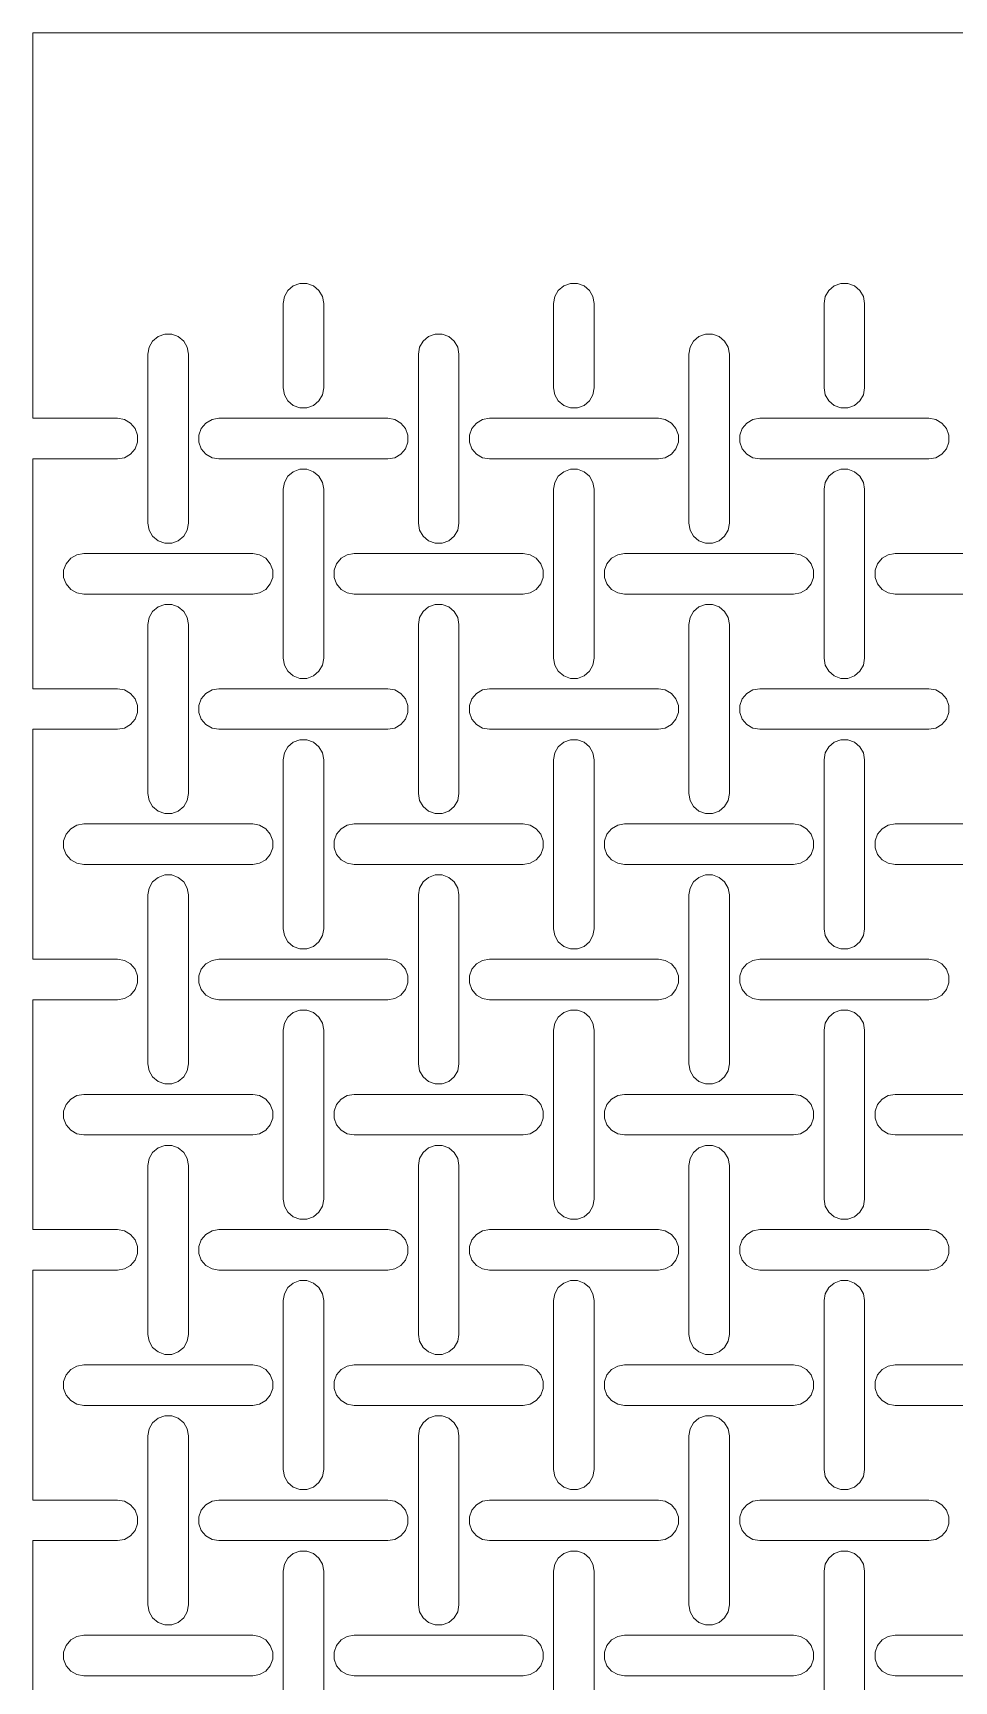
# Model space of a CAD drawing. Header units: metres. Extents: x 0 to 140, y 0 to 240.
# Drawn here: x 0 to 68.1, y 118.1 to 240 of the extents above; entities that cross this region are included whole.
import ezdxf

# ---------------------------------------------------------------- set-up
doc = ezdxf.new("R2010")
doc.units = ezdxf.units.M
doc.layers.add('TOP', color=1, linetype='Continuous', lineweight=0)

msp = doc.modelspace()

# ---------------------------------------------------------------- linework, layer by layer
at = {"layer": 'TOP'}
for p, q in [((140, 240), (0, 240)), ((0, 211.5), (0, 240)), ((18.59, 220.51), (18.85, 220.96)), ((18.85, 220.96), (19.25, 221.3)), ((19.25, 221.3), (19.74, 221.48)), ((19.74, 221.48), (20.26, 221.48)), ((20.26, 221.48), (20.75, 221.3)), ((20.75, 221.3), (21.15, 220.96)), ((21.15, 220.96), (21.41, 220.51)), ((38.59, 220.51), (38.85, 220.96)), ((38.85, 220.96), (39.25, 221.3)), ((39.25, 221.3), (39.74, 221.48)), ((39.74, 221.48), (40.26, 221.48)), ((40.26, 221.48), (40.75, 221.3)), ((40.75, 221.3), (41.15, 220.96)), ((41.15, 220.96), (41.41, 220.51)), ((58.59, 220.51), (58.85, 220.96)), ((58.85, 220.96), (59.25, 221.3)), ((59.25, 221.3), (59.74, 221.48)), ((59.74, 221.48), (60.26, 221.48)), ((60.26, 221.48), (60.75, 221.3)), ((60.75, 221.3), (61.15, 220.96)), ((61.15, 220.96), (61.41, 220.51)), ((18.5, 220), (18.59, 220.51)), ((18.5, 213.75), (18.5, 220)), ((21.41, 220.51), (21.5, 220)), ((21.5, 213.75), (21.5, 220)), ((38.5, 220), (38.59, 220.51)), ((38.5, 213.75), (38.5, 220)), ((41.41, 220.51), (41.5, 220)), ((41.5, 213.75), (41.5, 220)), ((58.5, 220), (58.59, 220.51)), ((58.5, 213.75), (58.5, 220)), ((61.41, 220.51), (61.5, 220)), ((61.5, 213.75), (61.5, 220)), ((8.59, 216.76), (8.85, 217.21)), ((8.85, 217.21), (9.25, 217.55)), ((9.25, 217.55), (9.74, 217.73)), ((9.74, 217.73), (10.26, 217.73)), ((10.26, 217.73), (10.75, 217.55)), ((10.75, 217.55), (11.15, 217.21)), ((11.15, 217.21), (11.41, 216.76)), ((28.59, 216.76), (28.85, 217.21)), ((28.85, 217.21), (29.25, 217.55)), ((29.25, 217.55), (29.74, 217.73)), ((29.74, 217.73), (30.26, 217.73)), ((30.26, 217.73), (30.75, 217.55)), ((30.75, 217.55), (31.15, 217.21)), ((31.15, 217.21), (31.41, 216.76)), ((48.59, 216.76), (48.85, 217.21)), ((48.85, 217.21), (49.25, 217.55)), ((49.25, 217.55), (49.74, 217.73)), ((49.74, 217.73), (50.26, 217.73)), ((50.26, 217.73), (50.75, 217.55)), ((50.75, 217.55), (51.15, 217.21)), ((51.15, 217.21), (51.41, 216.76)), ((8.5, 216.25), (8.59, 216.76)), ((8.5, 203.75), (8.5, 216.25)), ((11.41, 216.76), (11.5, 216.25)), ((11.5, 203.75), (11.5, 216.25)), ((28.5, 216.25), (28.59, 216.76)), ((28.5, 203.75), (28.5, 216.25)), ((31.41, 216.76), (31.5, 216.25)), ((31.5, 203.75), (31.5, 216.25)), ((48.5, 216.25), (48.59, 216.76)), ((48.5, 203.75), (48.5, 216.25)), ((51.41, 216.76), (51.5, 216.25)), ((51.5, 203.75), (51.5, 216.25)), ((18.5, 213.75), (18.59, 213.24)), ((21.41, 213.24), (21.5, 213.75)), ((38.5, 213.75), (38.59, 213.24)), ((41.41, 213.24), (41.5, 213.75)), ((58.5, 213.75), (58.59, 213.24)), ((61.41, 213.24), (61.5, 213.75)), ((18.59, 213.24), (18.85, 212.79)), ((18.85, 212.79), (19.25, 212.45)), ((19.25, 212.45), (19.74, 212.27)), ((19.74, 212.27), (20.26, 212.27)), ((20.26, 212.27), (20.75, 212.45)), ((20.75, 212.45), (21.15, 212.79)), ((21.15, 212.79), (21.41, 213.24)), ((38.59, 213.24), (38.85, 212.79)), ((38.85, 212.79), (39.25, 212.45)), ((39.25, 212.45), (39.74, 212.27)), ((39.74, 212.27), (40.26, 212.27)), ((40.26, 212.27), (40.75, 212.45)), ((40.75, 212.45), (41.15, 212.79)), ((41.15, 212.79), (41.41, 213.24)), ((58.59, 213.24), (58.85, 212.79)), ((58.85, 212.79), (59.25, 212.45)), ((59.25, 212.45), (59.74, 212.27)), ((59.74, 212.27), (60.26, 212.27)), ((60.26, 212.27), (60.75, 212.45)), ((60.75, 212.45), (61.15, 212.79)), ((61.15, 212.79), (61.41, 213.24)), ((0, 211.5), (6.25, 211.5)), ((6.25, 211.5), (6.76, 211.41)), ((6.76, 211.41), (7.21, 211.15)), ((7.21, 211.15), (7.55, 210.75)), ((12.45, 210.75), (12.79, 211.15)), ((12.79, 211.15), (13.24, 211.41)), ((13.24, 211.41), (13.75, 211.5)), ((13.75, 211.5), (26.25, 211.5)), ((26.25, 211.5), (26.76, 211.41)), ((26.76, 211.41), (27.21, 211.15)), ((27.21, 211.15), (27.55, 210.75)), ((32.45, 210.75), (32.79, 211.15)), ((32.79, 211.15), (33.24, 211.41)), ((33.24, 211.41), (33.75, 211.5)), ((33.75, 211.5), (46.25, 211.5)), ((46.25, 211.5), (46.76, 211.41)), ((46.76, 211.41), (47.21, 211.15)), ((47.21, 211.15), (47.55, 210.75)), ((52.45, 210.75), (52.79, 211.15)), ((52.79, 211.15), (53.24, 211.41)), ((53.24, 211.41), (53.75, 211.5)), ((53.75, 211.5), (66.25, 211.5)), ((66.25, 211.5), (66.76, 211.41)), ((66.76, 211.41), (67.21, 211.15)), ((67.21, 211.15), (67.55, 210.75)), ((7.55, 210.75), (7.73, 210.26)), ((7.73, 209.74), (7.55, 209.25)), ((7.73, 210.26), (7.73, 209.74)), ((12.27, 210.26), (12.45, 210.75)), ((12.27, 209.74), (12.27, 210.26)), ((12.45, 209.25), (12.27, 209.74)), ((27.55, 210.75), (27.73, 210.26)), ((27.73, 209.74), (27.55, 209.25)), ((27.73, 210.26), (27.73, 209.74)), ((32.27, 210.26), (32.45, 210.75)), ((32.27, 209.74), (32.27, 210.26)), ((32.45, 209.25), (32.27, 209.74)), ((47.55, 210.75), (47.73, 210.26)), ((47.73, 209.74), (47.55, 209.25)), ((47.73, 210.26), (47.73, 209.74)), ((52.27, 210.26), (52.45, 210.75)), ((52.27, 209.74), (52.27, 210.26)), ((52.45, 209.25), (52.27, 209.74)), ((67.55, 210.75), (67.73, 210.26)), ((67.73, 209.74), (67.55, 209.25)), ((67.73, 210.26), (67.73, 209.74)), ((0, 208.5), (6.25, 208.5)), ((0, 191.5), (0, 208.5)), ((6.76, 208.59), (6.25, 208.5)), ((7.21, 208.85), (6.76, 208.59)), ((7.55, 209.25), (7.21, 208.85)), ((12.79, 208.85), (12.45, 209.25)), ((13.24, 208.59), (12.79, 208.85)), ((13.75, 208.5), (13.24, 208.59)), ((13.75, 208.5), (26.25, 208.5)), ((26.76, 208.59), (26.25, 208.5)), ((27.21, 208.85), (26.76, 208.59)), ((27.55, 209.25), (27.21, 208.85)), ((32.79, 208.85), (32.45, 209.25)), ((33.24, 208.59), (32.79, 208.85)), ((33.75, 208.5), (33.24, 208.59)), ((33.75, 208.5), (46.25, 208.5)), ((46.76, 208.59), (46.25, 208.5)), ((47.21, 208.85), (46.76, 208.59)), ((47.55, 209.25), (47.21, 208.85)), ((52.79, 208.85), (52.45, 209.25)), ((53.24, 208.59), (52.79, 208.85)), ((53.75, 208.5), (53.24, 208.59)), ((53.75, 208.5), (66.25, 208.5)), ((66.76, 208.59), (66.25, 208.5)), ((67.21, 208.85), (66.76, 208.59)), ((67.55, 209.25), (67.21, 208.85)), ((18.59, 206.76), (18.85, 207.21)), ((18.85, 207.21), (19.25, 207.55)), ((19.25, 207.55), (19.74, 207.73)), ((19.74, 207.73), (20.26, 207.73)), ((20.26, 207.73), (20.75, 207.55)), ((20.75, 207.55), (21.15, 207.21)), ((21.15, 207.21), (21.41, 206.76)), ((38.59, 206.76), (38.85, 207.21)), ((38.85, 207.21), (39.25, 207.55)), ((39.25, 207.55), (39.74, 207.73)), ((39.74, 207.73), (40.26, 207.73)), ((40.26, 207.73), (40.75, 207.55)), ((40.75, 207.55), (41.15, 207.21)), ((41.15, 207.21), (41.41, 206.76)), ((58.59, 206.76), (58.85, 207.21)), ((58.85, 207.21), (59.25, 207.55)), ((59.25, 207.55), (59.74, 207.73)), ((59.74, 207.73), (60.26, 207.73)), ((60.26, 207.73), (60.75, 207.55)), ((60.75, 207.55), (61.15, 207.21)), ((61.15, 207.21), (61.41, 206.76)), ((18.5, 206.25), (18.59, 206.76)), ((18.5, 193.75), (18.5, 206.25)), ((21.41, 206.76), (21.5, 206.25)), ((21.5, 193.75), (21.5, 206.25)), ((38.5, 206.25), (38.59, 206.76)), ((38.5, 193.75), (38.5, 206.25)), ((41.41, 206.76), (41.5, 206.25)), ((41.5, 193.75), (41.5, 206.25)), ((58.5, 206.25), (58.59, 206.76)), ((58.5, 193.75), (58.5, 206.25)), ((61.41, 206.76), (61.5, 206.25)), ((61.5, 193.75), (61.5, 206.25)), ((8.5, 203.75), (8.59, 203.24)), ((11.41, 203.24), (11.5, 203.75)), ((28.5, 203.75), (28.59, 203.24)), ((31.41, 203.24), (31.5, 203.75)), ((48.5, 203.75), (48.59, 203.24)), ((51.41, 203.24), (51.5, 203.75)), ((8.59, 203.24), (8.85, 202.79)), ((8.85, 202.79), (9.25, 202.45)), ((9.25, 202.45), (9.74, 202.27)), ((10.26, 202.27), (10.75, 202.45)), ((10.75, 202.45), (11.15, 202.79)), ((11.15, 202.79), (11.41, 203.24)), ((28.59, 203.24), (28.85, 202.79)), ((28.85, 202.79), (29.25, 202.45)), ((29.25, 202.45), (29.74, 202.27)), ((30.26, 202.27), (30.75, 202.45)), ((30.75, 202.45), (31.15, 202.79)), ((31.15, 202.79), (31.41, 203.24)), ((48.59, 203.24), (48.85, 202.79)), ((48.85, 202.79), (49.25, 202.45)), ((49.25, 202.45), (49.74, 202.27)), ((50.26, 202.27), (50.75, 202.45)), ((50.75, 202.45), (51.15, 202.79)), ((51.15, 202.79), (51.41, 203.24)), ((2.45, 200.75), (2.79, 201.15)), ((2.79, 201.15), (3.24, 201.41)), ((3.24, 201.41), (3.75, 201.5)), ((3.75, 201.5), (16.25, 201.5)), ((9.74, 202.27), (10.26, 202.27)), ((16.25, 201.5), (16.76, 201.41)), ((16.76, 201.41), (17.21, 201.15)), ((17.21, 201.15), (17.55, 200.75)), ((22.45, 200.75), (22.79, 201.15)), ((22.79, 201.15), (23.24, 201.41)), ((23.24, 201.41), (23.75, 201.5)), ((23.75, 201.5), (36.25, 201.5)), ((29.74, 202.27), (30.26, 202.27)), ((36.25, 201.5), (36.76, 201.41)), ((36.76, 201.41), (37.21, 201.15)), ((37.21, 201.15), (37.55, 200.75)), ((42.45, 200.75), (42.79, 201.15)), ((42.79, 201.15), (43.24, 201.41)), ((43.24, 201.41), (43.75, 201.5)), ((43.75, 201.5), (56.25, 201.5)), ((49.74, 202.27), (50.26, 202.27)), ((56.25, 201.5), (56.76, 201.41)), ((56.76, 201.41), (57.21, 201.15)), ((57.21, 201.15), (57.55, 200.75)), ((62.45, 200.75), (62.79, 201.15)), ((62.79, 201.15), (63.24, 201.41)), ((63.24, 201.41), (63.75, 201.5)), ((63.75, 201.5), (76.25, 201.5)), ((2.27, 200.26), (2.45, 200.75)), ((2.27, 199.74), (2.27, 200.26)), ((17.55, 200.75), (17.73, 200.26)), ((17.73, 200.26), (17.73, 199.74)), ((22.27, 200.26), (22.45, 200.75)), ((22.27, 199.74), (22.27, 200.26)), ((37.55, 200.75), (37.73, 200.26)), ((37.73, 200.26), (37.73, 199.74)), ((42.27, 200.26), (42.45, 200.75)), ((42.27, 199.74), (42.27, 200.26)), ((57.55, 200.75), (57.73, 200.26)), ((57.73, 200.26), (57.73, 199.74)), ((62.27, 200.26), (62.45, 200.75)), ((62.27, 199.74), (62.27, 200.26)), ((2.45, 199.25), (2.27, 199.74)), ((2.79, 198.85), (2.45, 199.25)), ((3.24, 198.59), (2.79, 198.85)), ((17.21, 198.85), (16.76, 198.59)), ((17.55, 199.25), (17.21, 198.85)), ((17.73, 199.74), (17.55, 199.25)), ((22.45, 199.25), (22.27, 199.74)), ((22.79, 198.85), (22.45, 199.25)), ((23.24, 198.59), (22.79, 198.85)), ((37.21, 198.85), (36.76, 198.59)), ((37.55, 199.25), (37.21, 198.85)), ((37.73, 199.74), (37.55, 199.25)), ((42.45, 199.25), (42.27, 199.74)), ((42.79, 198.85), (42.45, 199.25)), ((43.24, 198.59), (42.79, 198.85)), ((57.21, 198.85), (56.76, 198.59)), ((57.55, 199.25), (57.21, 198.85)), ((57.73, 199.74), (57.55, 199.25)), ((62.45, 199.25), (62.27, 199.74)), ((62.79, 198.85), (62.45, 199.25)), ((63.24, 198.59), (62.79, 198.85)), ((3.75, 198.5), (3.24, 198.59)), ((3.75, 198.5), (16.25, 198.5)), ((8.85, 197.21), (9.25, 197.55)), ((9.25, 197.55), (9.74, 197.73)), ((9.74, 197.73), (10.26, 197.73)), ((10.26, 197.73), (10.75, 197.55)), ((10.75, 197.55), (11.15, 197.21)), ((16.76, 198.59), (16.25, 198.5)), ((23.75, 198.5), (23.24, 198.59)), ((23.75, 198.5), (36.25, 198.5)), ((28.85, 197.21), (29.25, 197.55)), ((29.25, 197.55), (29.74, 197.73)), ((29.74, 197.73), (30.26, 197.73)), ((30.26, 197.73), (30.75, 197.55)), ((30.75, 197.55), (31.15, 197.21)), ((36.76, 198.59), (36.25, 198.5)), ((43.75, 198.5), (43.24, 198.59)), ((43.75, 198.5), (56.25, 198.5)), ((48.85, 197.21), (49.25, 197.55)), ((49.25, 197.55), (49.74, 197.73)), ((49.74, 197.73), (50.26, 197.73)), ((50.26, 197.73), (50.75, 197.55)), ((50.75, 197.55), (51.15, 197.21)), ((56.76, 198.59), (56.25, 198.5)), ((63.75, 198.5), (63.24, 198.59)), ((63.75, 198.5), (76.25, 198.5)), ((8.5, 196.25), (8.59, 196.76)), ((8.5, 183.75), (8.5, 196.25)), ((8.59, 196.76), (8.85, 197.21)), ((11.15, 197.21), (11.41, 196.76)), ((11.41, 196.76), (11.5, 196.25)), ((11.5, 183.75), (11.5, 196.25)), ((28.5, 196.25), (28.59, 196.76)), ((28.5, 183.75), (28.5, 196.25)), ((28.59, 196.76), (28.85, 197.21)), ((31.15, 197.21), (31.41, 196.76)), ((31.41, 196.76), (31.5, 196.25)), ((31.5, 183.75), (31.5, 196.25)), ((48.5, 196.25), (48.59, 196.76)), ((48.5, 183.75), (48.5, 196.25)), ((48.59, 196.76), (48.85, 197.21)), ((51.15, 197.21), (51.41, 196.76)), ((51.41, 196.76), (51.5, 196.25)), ((51.5, 183.75), (51.5, 196.25)), ((18.5, 193.75), (18.59, 193.24)), ((18.59, 193.24), (18.85, 192.79)), ((18.85, 192.79), (19.25, 192.45)), ((20.75, 192.45), (21.15, 192.79)), ((21.15, 192.79), (21.41, 193.24)), ((21.41, 193.24), (21.5, 193.75)), ((38.5, 193.75), (38.59, 193.24)), ((38.59, 193.24), (38.85, 192.79)), ((38.85, 192.79), (39.25, 192.45)), ((40.75, 192.45), (41.15, 192.79)), ((41.15, 192.79), (41.41, 193.24)), ((41.41, 193.24), (41.5, 193.75)), ((58.5, 193.75), (58.59, 193.24)), ((58.59, 193.24), (58.85, 192.79)), ((58.85, 192.79), (59.25, 192.45)), ((60.75, 192.45), (61.15, 192.79)), ((61.15, 192.79), (61.41, 193.24)), ((61.41, 193.24), (61.5, 193.75)), ((0, 191.5), (6.25, 191.5)), ((6.25, 191.5), (6.76, 191.41)), ((6.76, 191.41), (7.21, 191.15)), ((12.79, 191.15), (13.24, 191.41)), ((13.24, 191.41), (13.75, 191.5)), ((13.75, 191.5), (26.25, 191.5)), ((19.25, 192.45), (19.74, 192.27)), ((19.74, 192.27), (20.26, 192.27)), ((20.26, 192.27), (20.75, 192.45)), ((26.25, 191.5), (26.76, 191.41)), ((26.76, 191.41), (27.21, 191.15)), ((32.79, 191.15), (33.24, 191.41)), ((33.24, 191.41), (33.75, 191.5)), ((33.75, 191.5), (46.25, 191.5)), ((39.25, 192.45), (39.74, 192.27)), ((39.74, 192.27), (40.26, 192.27)), ((40.26, 192.27), (40.75, 192.45)), ((46.25, 191.5), (46.76, 191.41)), ((46.76, 191.41), (47.21, 191.15)), ((52.79, 191.15), (53.24, 191.41)), ((53.24, 191.41), (53.75, 191.5)), ((53.75, 191.5), (66.25, 191.5)), ((59.25, 192.45), (59.74, 192.27)), ((59.74, 192.27), (60.26, 192.27)), ((60.26, 192.27), (60.75, 192.45)), ((66.25, 191.5), (66.76, 191.41)), ((66.76, 191.41), (67.21, 191.15)), ((7.21, 191.15), (7.55, 190.75)), ((7.55, 190.75), (7.73, 190.26)), ((7.73, 190.26), (7.73, 189.74)), ((12.27, 190.26), (12.45, 190.75)), ((12.27, 189.74), (12.27, 190.26)), ((12.45, 190.75), (12.79, 191.15)), ((27.21, 191.15), (27.55, 190.75)), ((27.55, 190.75), (27.73, 190.26)), ((27.73, 190.26), (27.73, 189.74)), ((32.27, 190.26), (32.45, 190.75)), ((32.27, 189.74), (32.27, 190.26)), ((32.45, 190.75), (32.79, 191.15)), ((47.21, 191.15), (47.55, 190.75)), ((47.55, 190.75), (47.73, 190.26)), ((47.73, 190.26), (47.73, 189.74)), ((52.27, 190.26), (52.45, 190.75)), ((52.27, 189.74), (52.27, 190.26)), ((52.45, 190.75), (52.79, 191.15)), ((67.21, 191.15), (67.55, 190.75)), ((67.55, 190.75), (67.73, 190.26)), ((67.73, 190.26), (67.73, 189.74)), ((7.55, 189.25), (7.21, 188.85)), ((7.73, 189.74), (7.55, 189.25)), ((12.45, 189.25), (12.27, 189.74)), ((12.79, 188.85), (12.45, 189.25)), ((27.55, 189.25), (27.21, 188.85)), ((27.73, 189.74), (27.55, 189.25)), ((32.45, 189.25), (32.27, 189.74)), ((32.79, 188.85), (32.45, 189.25)), ((47.55, 189.25), (47.21, 188.85)), ((47.73, 189.74), (47.55, 189.25)), ((52.45, 189.25), (52.27, 189.74)), ((52.79, 188.85), (52.45, 189.25)), ((67.55, 189.25), (67.21, 188.85)), ((67.73, 189.74), (67.55, 189.25)), ((0, 188.5), (6.25, 188.5)), ((0, 171.5), (0, 188.5)), ((6.76, 188.59), (6.25, 188.5)), ((7.21, 188.85), (6.76, 188.59)), ((13.24, 188.59), (12.79, 188.85)), ((13.75, 188.5), (13.24, 188.59)), ((13.75, 188.5), (26.25, 188.5)), ((19.25, 187.55), (19.74, 187.73)), ((19.74, 187.73), (20.26, 187.73)), ((20.26, 187.73), (20.75, 187.55)), ((26.76, 188.59), (26.25, 188.5)), ((27.21, 188.85), (26.76, 188.59)), ((33.24, 188.59), (32.79, 188.85)), ((33.75, 188.5), (33.24, 188.59)), ((33.75, 188.5), (46.25, 188.5)), ((39.25, 187.55), (39.74, 187.73)), ((39.74, 187.73), (40.26, 187.73)), ((40.26, 187.73), (40.75, 187.55)), ((46.76, 188.59), (46.25, 188.5)), ((47.21, 188.85), (46.76, 188.59)), ((53.24, 188.59), (52.79, 188.85)), ((53.75, 188.5), (53.24, 188.59)), ((53.75, 188.5), (66.25, 188.5)), ((59.25, 187.55), (59.74, 187.73)), ((59.74, 187.73), (60.26, 187.73)), ((60.26, 187.73), (60.75, 187.55)), ((66.76, 188.59), (66.25, 188.5)), ((67.21, 188.85), (66.76, 188.59)), ((18.5, 186.25), (18.59, 186.76)), ((18.59, 186.76), (18.85, 187.21)), ((18.85, 187.21), (19.25, 187.55)), ((20.75, 187.55), (21.15, 187.21)), ((21.15, 187.21), (21.41, 186.76)), ((21.41, 186.76), (21.5, 186.25)), ((38.5, 186.25), (38.59, 186.76)), ((38.59, 186.76), (38.85, 187.21)), ((38.85, 187.21), (39.25, 187.55)), ((40.75, 187.55), (41.15, 187.21)), ((41.15, 187.21), (41.41, 186.76)), ((41.41, 186.76), (41.5, 186.25)), ((58.5, 186.25), (58.59, 186.76)), ((58.59, 186.76), (58.85, 187.21)), ((58.85, 187.21), (59.25, 187.55)), ((60.75, 187.55), (61.15, 187.21)), ((61.15, 187.21), (61.41, 186.76)), ((61.41, 186.76), (61.5, 186.25)), ((18.5, 173.75), (18.5, 186.25)), ((21.5, 173.75), (21.5, 186.25)), ((38.5, 173.75), (38.5, 186.25)), ((41.5, 173.75), (41.5, 186.25)), ((58.5, 173.75), (58.5, 186.25)), ((61.5, 173.75), (61.5, 186.25)), ((8.5, 183.75), (8.59, 183.24)), ((8.59, 183.24), (8.85, 182.79)), ((11.15, 182.79), (11.41, 183.24)), ((11.41, 183.24), (11.5, 183.75)), ((28.5, 183.75), (28.59, 183.24)), ((28.59, 183.24), (28.85, 182.79)), ((31.15, 182.79), (31.41, 183.24)), ((31.41, 183.24), (31.5, 183.75)), ((48.5, 183.75), (48.59, 183.24)), ((48.59, 183.24), (48.85, 182.79)), ((51.15, 182.79), (51.41, 183.24)), ((51.41, 183.24), (51.5, 183.75)), ((8.85, 182.79), (9.25, 182.45)), ((9.25, 182.45), (9.74, 182.27)), ((9.74, 182.27), (10.26, 182.27)), ((10.26, 182.27), (10.75, 182.45)), ((10.75, 182.45), (11.15, 182.79)), ((28.85, 182.79), (29.25, 182.45)), ((29.25, 182.45), (29.74, 182.27)), ((29.74, 182.27), (30.26, 182.27)), ((30.26, 182.27), (30.75, 182.45)), ((30.75, 182.45), (31.15, 182.79)), ((48.85, 182.79), (49.25, 182.45)), ((49.25, 182.45), (49.74, 182.27)), ((49.74, 182.27), (50.26, 182.27)), ((50.26, 182.27), (50.75, 182.45)), ((50.75, 182.45), (51.15, 182.79)), ((2.27, 180.26), (2.45, 180.75)), ((2.45, 180.75), (2.79, 181.15)), ((2.79, 181.15), (3.24, 181.41)), ((3.24, 181.41), (3.75, 181.5)), ((3.75, 181.5), (16.25, 181.5)), ((16.25, 181.5), (16.76, 181.41)), ((16.76, 181.41), (17.21, 181.15)), ((17.21, 181.15), (17.55, 180.75)), ((17.55, 180.75), (17.73, 180.26)), ((22.27, 180.26), (22.45, 180.75)), ((22.45, 180.75), (22.79, 181.15)), ((22.79, 181.15), (23.24, 181.41)), ((23.24, 181.41), (23.75, 181.5)), ((23.75, 181.5), (36.25, 181.5)), ((36.25, 181.5), (36.76, 181.41)), ((36.76, 181.41), (37.21, 181.15)), ((37.21, 181.15), (37.55, 180.75)), ((37.55, 180.75), (37.73, 180.26)), ((42.27, 180.26), (42.45, 180.75)), ((42.45, 180.75), (42.79, 181.15)), ((42.79, 181.15), (43.24, 181.41)), ((43.24, 181.41), (43.75, 181.5)), ((43.75, 181.5), (56.25, 181.5)), ((56.25, 181.5), (56.76, 181.41)), ((56.76, 181.41), (57.21, 181.15)), ((57.21, 181.15), (57.55, 180.75)), ((57.55, 180.75), (57.73, 180.26)), ((62.27, 180.26), (62.45, 180.75)), ((62.45, 180.75), (62.79, 181.15)), ((62.79, 181.15), (63.24, 181.41)), ((63.24, 181.41), (63.75, 181.5)), ((63.75, 181.5), (76.25, 181.5)), ((2.27, 179.74), (2.27, 180.26)), ((2.45, 179.25), (2.27, 179.74)), ((2.79, 178.85), (2.45, 179.25)), ((17.55, 179.25), (17.21, 178.85)), ((17.73, 179.74), (17.55, 179.25)), ((17.73, 180.26), (17.73, 179.74)), ((22.27, 179.74), (22.27, 180.26)), ((22.45, 179.25), (22.27, 179.74)), ((22.79, 178.85), (22.45, 179.25)), ((37.55, 179.25), (37.21, 178.85)), ((37.73, 179.74), (37.55, 179.25)), ((37.73, 180.26), (37.73, 179.74)), ((42.27, 179.74), (42.27, 180.26)), ((42.45, 179.25), (42.27, 179.74)), ((42.79, 178.85), (42.45, 179.25)), ((57.55, 179.25), (57.21, 178.85)), ((57.73, 179.74), (57.55, 179.25)), ((57.73, 180.26), (57.73, 179.74)), ((62.27, 179.74), (62.27, 180.26)), ((62.45, 179.25), (62.27, 179.74)), ((62.79, 178.85), (62.45, 179.25)), ((3.24, 178.59), (2.79, 178.85)), ((3.75, 178.5), (3.24, 178.59)), ((3.75, 178.5), (16.25, 178.5)), ((16.76, 178.59), (16.25, 178.5)), ((17.21, 178.85), (16.76, 178.59)), ((23.24, 178.59), (22.79, 178.85)), ((23.75, 178.5), (23.24, 178.59)), ((23.75, 178.5), (36.25, 178.5)), ((36.76, 178.59), (36.25, 178.5)), ((37.21, 178.85), (36.76, 178.59)), ((43.24, 178.59), (42.79, 178.85)), ((43.75, 178.5), (43.24, 178.59)), ((43.75, 178.5), (56.25, 178.5)), ((56.76, 178.59), (56.25, 178.5)), ((57.21, 178.85), (56.76, 178.59)), ((63.24, 178.59), (62.79, 178.85)), ((63.75, 178.5), (63.24, 178.59)), ((63.75, 178.5), (76.25, 178.5)), ((8.5, 176.25), (8.59, 176.76)), ((8.59, 176.76), (8.85, 177.21)), ((8.85, 177.21), (9.25, 177.55)), ((9.25, 177.55), (9.74, 177.73)), ((9.74, 177.73), (10.26, 177.73)), ((10.26, 177.73), (10.75, 177.55)), ((10.75, 177.55), (11.15, 177.21)), ((11.15, 177.21), (11.41, 176.76)), ((11.41, 176.76), (11.5, 176.25)), ((28.5, 176.25), (28.59, 176.76)), ((28.59, 176.76), (28.85, 177.21)), ((28.85, 177.21), (29.25, 177.55)), ((29.25, 177.55), (29.74, 177.73)), ((29.74, 177.73), (30.26, 177.73)), ((30.26, 177.73), (30.75, 177.55)), ((30.75, 177.55), (31.15, 177.21)), ((31.15, 177.21), (31.41, 176.76)), ((31.41, 176.76), (31.5, 176.25)), ((48.5, 176.25), (48.59, 176.76)), ((48.59, 176.76), (48.85, 177.21)), ((48.85, 177.21), (49.25, 177.55)), ((49.25, 177.55), (49.74, 177.73)), ((49.74, 177.73), (50.26, 177.73)), ((50.26, 177.73), (50.75, 177.55)), ((50.75, 177.55), (51.15, 177.21)), ((51.15, 177.21), (51.41, 176.76)), ((51.41, 176.76), (51.5, 176.25)), ((8.5, 163.75), (8.5, 176.25)), ((11.5, 163.75), (11.5, 176.25)), ((28.5, 163.75), (28.5, 176.25)), ((31.5, 163.75), (31.5, 176.25)), ((48.5, 163.75), (48.5, 176.25)), ((51.5, 163.75), (51.5, 176.25)), ((18.5, 173.75), (18.59, 173.24)), ((18.59, 173.24), (18.85, 172.79)), ((21.15, 172.79), (21.41, 173.24)), ((21.41, 173.24), (21.5, 173.75)), ((38.5, 173.75), (38.59, 173.24)), ((38.59, 173.24), (38.85, 172.79)), ((41.15, 172.79), (41.41, 173.24)), ((41.41, 173.24), (41.5, 173.75)), ((58.5, 173.75), (58.59, 173.24)), ((58.59, 173.24), (58.85, 172.79)), ((61.15, 172.79), (61.41, 173.24)), ((61.41, 173.24), (61.5, 173.75)), ((18.85, 172.79), (19.25, 172.45)), ((19.25, 172.45), (19.74, 172.27)), ((19.74, 172.27), (20.26, 172.27)), ((20.26, 172.27), (20.75, 172.45)), ((20.75, 172.45), (21.15, 172.79)), ((38.85, 172.79), (39.25, 172.45)), ((39.25, 172.45), (39.74, 172.27)), ((39.74, 172.27), (40.26, 172.27)), ((40.26, 172.27), (40.75, 172.45)), ((40.75, 172.45), (41.15, 172.79)), ((58.85, 172.79), (59.25, 172.45)), ((59.25, 172.45), (59.74, 172.27)), ((59.74, 172.27), (60.26, 172.27)), ((60.26, 172.27), (60.75, 172.45)), ((60.75, 172.45), (61.15, 172.79)), ((0, 171.5), (6.25, 171.5)), ((6.25, 171.5), (6.76, 171.41)), ((6.76, 171.41), (7.21, 171.15)), ((7.21, 171.15), (7.55, 170.75)), ((7.55, 170.75), (7.73, 170.26)), ((12.27, 170.26), (12.45, 170.75)), ((12.45, 170.75), (12.79, 171.15)), ((12.79, 171.15), (13.24, 171.41)), ((13.24, 171.41), (13.75, 171.5)), ((13.75, 171.5), (26.25, 171.5)), ((26.25, 171.5), (26.76, 171.41)), ((26.76, 171.41), (27.21, 171.15)), ((27.21, 171.15), (27.55, 170.75)), ((27.55, 170.75), (27.73, 170.26)), ((32.27, 170.26), (32.45, 170.75)), ((32.45, 170.75), (32.79, 171.15)), ((32.79, 171.15), (33.24, 171.41)), ((33.24, 171.41), (33.75, 171.5)), ((33.75, 171.5), (46.25, 171.5)), ((46.25, 171.5), (46.76, 171.41)), ((46.76, 171.41), (47.21, 171.15)), ((47.21, 171.15), (47.55, 170.75)), ((47.55, 170.75), (47.73, 170.26)), ((52.27, 170.26), (52.45, 170.75)), ((52.45, 170.75), (52.79, 171.15)), ((52.79, 171.15), (53.24, 171.41)), ((53.24, 171.41), (53.75, 171.5)), ((53.75, 171.5), (66.25, 171.5)), ((66.25, 171.5), (66.76, 171.41)), ((66.76, 171.41), (67.21, 171.15)), ((67.21, 171.15), (67.55, 170.75)), ((67.55, 170.75), (67.73, 170.26)), ((7.73, 169.74), (7.55, 169.25)), ((7.73, 170.26), (7.73, 169.74)), ((12.27, 169.74), (12.27, 170.26)), ((12.45, 169.25), (12.27, 169.74)), ((27.73, 169.74), (27.55, 169.25)), ((27.73, 170.26), (27.73, 169.74)), ((32.27, 169.74), (32.27, 170.26)), ((32.45, 169.25), (32.27, 169.74)), ((47.73, 169.74), (47.55, 169.25)), ((47.73, 170.26), (47.73, 169.74)), ((52.27, 169.74), (52.27, 170.26)), ((52.45, 169.25), (52.27, 169.74)), ((67.73, 169.74), (67.55, 169.25)), ((67.73, 170.26), (67.73, 169.74)), ((0, 168.5), (6.25, 168.5)), ((0, 151.5), (0, 168.5)), ((6.76, 168.59), (6.25, 168.5)), ((7.21, 168.85), (6.76, 168.59)), ((7.55, 169.25), (7.21, 168.85)), ((12.79, 168.85), (12.45, 169.25)), ((13.24, 168.59), (12.79, 168.85)), ((13.75, 168.5), (13.24, 168.59)), ((13.75, 168.5), (26.25, 168.5)), ((26.76, 168.59), (26.25, 168.5)), ((27.21, 168.85), (26.76, 168.59)), ((27.55, 169.25), (27.21, 168.85)), ((32.79, 168.85), (32.45, 169.25)), ((33.24, 168.59), (32.79, 168.85)), ((33.75, 168.5), (33.24, 168.59)), ((33.75, 168.5), (46.25, 168.5)), ((46.76, 168.59), (46.25, 168.5)), ((47.21, 168.85), (46.76, 168.59)), ((47.55, 169.25), (47.21, 168.85)), ((52.79, 168.85), (52.45, 169.25)), ((53.24, 168.59), (52.79, 168.85)), ((53.75, 168.5), (53.24, 168.59)), ((53.75, 168.5), (66.25, 168.5)), ((66.76, 168.59), (66.25, 168.5)), ((67.21, 168.85), (66.76, 168.59)), ((67.55, 169.25), (67.21, 168.85)), ((18.59, 166.76), (18.85, 167.21)), ((18.85, 167.21), (19.25, 167.55)), ((19.25, 167.55), (19.74, 167.73)), ((19.74, 167.73), (20.26, 167.73)), ((20.26, 167.73), (20.75, 167.55)), ((20.75, 167.55), (21.15, 167.21)), ((21.15, 167.21), (21.41, 166.76)), ((38.59, 166.76), (38.85, 167.21)), ((38.85, 167.21), (39.25, 167.55)), ((39.25, 167.55), (39.74, 167.73)), ((39.74, 167.73), (40.26, 167.73)), ((40.26, 167.73), (40.75, 167.55)), ((40.75, 167.55), (41.15, 167.21)), ((41.15, 167.21), (41.41, 166.76)), ((58.59, 166.76), (58.85, 167.21)), ((58.85, 167.21), (59.25, 167.55)), ((59.25, 167.55), (59.74, 167.73)), ((59.74, 167.73), (60.26, 167.73)), ((60.26, 167.73), (60.75, 167.55)), ((60.75, 167.55), (61.15, 167.21)), ((61.15, 167.21), (61.41, 166.76)), ((18.5, 166.25), (18.59, 166.76)), ((18.5, 153.75), (18.5, 166.25)), ((21.41, 166.76), (21.5, 166.25)), ((21.5, 153.75), (21.5, 166.25)), ((38.5, 166.25), (38.59, 166.76)), ((38.5, 153.75), (38.5, 166.25)), ((41.41, 166.76), (41.5, 166.25)), ((41.5, 153.75), (41.5, 166.25)), ((58.5, 166.25), (58.59, 166.76)), ((58.5, 153.75), (58.5, 166.25)), ((61.41, 166.76), (61.5, 166.25)), ((61.5, 153.75), (61.5, 166.25)), ((8.5, 163.75), (8.59, 163.24)), ((11.41, 163.24), (11.5, 163.75)), ((28.5, 163.75), (28.59, 163.24)), ((31.41, 163.24), (31.5, 163.75)), ((48.5, 163.75), (48.59, 163.24)), ((51.41, 163.24), (51.5, 163.75)), ((8.59, 163.24), (8.85, 162.79)), ((8.85, 162.79), (9.25, 162.45)), ((9.25, 162.45), (9.74, 162.27)), ((9.74, 162.27), (10.26, 162.27)), ((10.26, 162.27), (10.75, 162.45)), ((10.75, 162.45), (11.15, 162.79)), ((11.15, 162.79), (11.41, 163.24)), ((28.59, 163.24), (28.85, 162.79)), ((28.85, 162.79), (29.25, 162.45)), ((29.25, 162.45), (29.74, 162.27)), ((29.74, 162.27), (30.26, 162.27)), ((30.26, 162.27), (30.75, 162.45)), ((30.75, 162.45), (31.15, 162.79)), ((31.15, 162.79), (31.41, 163.24)), ((48.59, 163.24), (48.85, 162.79)), ((48.85, 162.79), (49.25, 162.45)), ((49.25, 162.45), (49.74, 162.27)), ((49.74, 162.27), (50.26, 162.27)), ((50.26, 162.27), (50.75, 162.45)), ((50.75, 162.45), (51.15, 162.79)), ((51.15, 162.79), (51.41, 163.24)), ((2.45, 160.75), (2.79, 161.15)), ((2.79, 161.15), (3.24, 161.41)), ((3.24, 161.41), (3.75, 161.5)), ((3.75, 161.5), (16.25, 161.5)), ((16.25, 161.5), (16.76, 161.41)), ((16.76, 161.41), (17.21, 161.15)), ((17.21, 161.15), (17.55, 160.75)), ((22.45, 160.75), (22.79, 161.15)), ((22.79, 161.15), (23.24, 161.41)), ((23.24, 161.41), (23.75, 161.5)), ((23.75, 161.5), (36.25, 161.5)), ((36.25, 161.5), (36.76, 161.41)), ((36.76, 161.41), (37.21, 161.15)), ((37.21, 161.15), (37.55, 160.75)), ((42.45, 160.75), (42.79, 161.15)), ((42.79, 161.15), (43.24, 161.41)), ((43.24, 161.41), (43.75, 161.5)), ((43.75, 161.5), (56.25, 161.5)), ((56.25, 161.5), (56.76, 161.41)), ((56.76, 161.41), (57.21, 161.15)), ((57.21, 161.15), (57.55, 160.75)), ((62.45, 160.75), (62.79, 161.15)), ((62.79, 161.15), (63.24, 161.41)), ((63.24, 161.41), (63.75, 161.5)), ((63.75, 161.5), (76.25, 161.5)), ((2.27, 160.26), (2.45, 160.75)), ((2.27, 159.74), (2.27, 160.26)), ((2.45, 159.25), (2.27, 159.74)), ((17.55, 160.75), (17.73, 160.26)), ((17.73, 159.74), (17.55, 159.25)), ((17.73, 160.26), (17.73, 159.74)), ((22.27, 160.26), (22.45, 160.75)), ((22.27, 159.74), (22.27, 160.26)), ((22.45, 159.25), (22.27, 159.74)), ((37.55, 160.75), (37.73, 160.26)), ((37.73, 159.74), (37.55, 159.25)), ((37.73, 160.26), (37.73, 159.74)), ((42.27, 160.26), (42.45, 160.75)), ((42.27, 159.74), (42.27, 160.26)), ((42.45, 159.25), (42.27, 159.74)), ((57.55, 160.75), (57.73, 160.26)), ((57.73, 159.74), (57.55, 159.25)), ((57.73, 160.26), (57.73, 159.74)), ((62.27, 160.26), (62.45, 160.75)), ((62.27, 159.74), (62.27, 160.26)), ((62.45, 159.25), (62.27, 159.74)), ((2.79, 158.85), (2.45, 159.25)), ((3.24, 158.59), (2.79, 158.85)), ((3.75, 158.5), (3.24, 158.59)), ((3.75, 158.5), (16.25, 158.5)), ((16.76, 158.59), (16.25, 158.5)), ((17.21, 158.85), (16.76, 158.59)), ((17.55, 159.25), (17.21, 158.85)), ((22.79, 158.85), (22.45, 159.25)), ((23.24, 158.59), (22.79, 158.85)), ((23.75, 158.5), (23.24, 158.59)), ((23.75, 158.5), (36.25, 158.5)), ((36.76, 158.59), (36.25, 158.5)), ((37.21, 158.85), (36.76, 158.59)), ((37.55, 159.25), (37.21, 158.85)), ((42.79, 158.85), (42.45, 159.25)), ((43.24, 158.59), (42.79, 158.85)), ((43.75, 158.5), (43.24, 158.59)), ((43.75, 158.5), (56.25, 158.5)), ((56.76, 158.59), (56.25, 158.5)), ((57.21, 158.85), (56.76, 158.59)), ((57.55, 159.25), (57.21, 158.85)), ((62.79, 158.85), (62.45, 159.25)), ((63.24, 158.59), (62.79, 158.85)), ((63.75, 158.5), (63.24, 158.59)), ((63.75, 158.5), (76.25, 158.5)), ((8.85, 157.21), (9.25, 157.55)), ((9.25, 157.55), (9.74, 157.73)), ((9.74, 157.73), (10.26, 157.73)), ((10.26, 157.73), (10.75, 157.55)), ((10.75, 157.55), (11.15, 157.21)), ((28.85, 157.21), (29.25, 157.55)), ((29.25, 157.55), (29.74, 157.73)), ((29.74, 157.73), (30.26, 157.73)), ((30.26, 157.73), (30.75, 157.55)), ((30.75, 157.55), (31.15, 157.21)), ((48.85, 157.21), (49.25, 157.55)), ((49.25, 157.55), (49.74, 157.73)), ((49.74, 157.73), (50.26, 157.73)), ((50.26, 157.73), (50.75, 157.55)), ((50.75, 157.55), (51.15, 157.21)), ((8.5, 156.25), (8.59, 156.76)), ((8.5, 143.75), (8.5, 156.25)), ((8.59, 156.76), (8.85, 157.21)), ((11.15, 157.21), (11.41, 156.76)), ((11.41, 156.76), (11.5, 156.25)), ((11.5, 143.75), (11.5, 156.25)), ((28.5, 156.25), (28.59, 156.76)), ((28.5, 143.75), (28.5, 156.25)), ((28.59, 156.76), (28.85, 157.21)), ((31.15, 157.21), (31.41, 156.76)), ((31.41, 156.76), (31.5, 156.25)), ((31.5, 143.75), (31.5, 156.25)), ((48.5, 156.25), (48.59, 156.76)), ((48.5, 143.75), (48.5, 156.25)), ((48.59, 156.76), (48.85, 157.21)), ((51.15, 157.21), (51.41, 156.76)), ((51.41, 156.76), (51.5, 156.25)), ((51.5, 143.75), (51.5, 156.25)), ((18.5, 153.75), (18.59, 153.24)), ((21.41, 153.24), (21.5, 153.75)), ((38.5, 153.75), (38.59, 153.24)), ((41.41, 153.24), (41.5, 153.75)), ((58.5, 153.75), (58.59, 153.24)), ((61.41, 153.24), (61.5, 153.75)), ((18.59, 153.24), (18.85, 152.79)), ((18.85, 152.79), (19.25, 152.45)), ((19.25, 152.45), (19.74, 152.27)), ((20.26, 152.27), (20.75, 152.45)), ((20.75, 152.45), (21.15, 152.79)), ((21.15, 152.79), (21.41, 153.24)), ((38.59, 153.24), (38.85, 152.79)), ((38.85, 152.79), (39.25, 152.45)), ((39.25, 152.45), (39.74, 152.27)), ((40.26, 152.27), (40.75, 152.45)), ((40.75, 152.45), (41.15, 152.79)), ((41.15, 152.79), (41.41, 153.24)), ((58.59, 153.24), (58.85, 152.79)), ((58.85, 152.79), (59.25, 152.45)), ((59.25, 152.45), (59.74, 152.27)), ((60.26, 152.27), (60.75, 152.45)), ((60.75, 152.45), (61.15, 152.79)), ((61.15, 152.79), (61.41, 153.24)), ((0, 151.5), (6.25, 151.5)), ((6.25, 151.5), (6.76, 151.41)), ((6.76, 151.41), (7.21, 151.15)), ((7.21, 151.15), (7.55, 150.75)), ((12.45, 150.75), (12.79, 151.15)), ((12.79, 151.15), (13.24, 151.41)), ((13.24, 151.41), (13.75, 151.5)), ((13.75, 151.5), (26.25, 151.5)), ((19.74, 152.27), (20.26, 152.27)), ((26.25, 151.5), (26.76, 151.41)), ((26.76, 151.41), (27.21, 151.15)), ((27.21, 151.15), (27.55, 150.75)), ((32.45, 150.75), (32.79, 151.15)), ((32.79, 151.15), (33.24, 151.41)), ((33.24, 151.41), (33.75, 151.5)), ((33.75, 151.5), (46.25, 151.5)), ((39.74, 152.27), (40.26, 152.27)), ((46.25, 151.5), (46.76, 151.41)), ((46.76, 151.41), (47.21, 151.15)), ((47.21, 151.15), (47.55, 150.75)), ((52.45, 150.75), (52.79, 151.15)), ((52.79, 151.15), (53.24, 151.41)), ((53.24, 151.41), (53.75, 151.5)), ((53.75, 151.5), (66.25, 151.5)), ((59.74, 152.27), (60.26, 152.27)), ((66.25, 151.5), (66.76, 151.41)), ((66.76, 151.41), (67.21, 151.15)), ((67.21, 151.15), (67.55, 150.75)), ((7.55, 150.75), (7.73, 150.26)), ((7.73, 150.26), (7.73, 149.74)), ((12.27, 150.26), (12.45, 150.75)), ((12.27, 149.74), (12.27, 150.26)), ((27.55, 150.75), (27.73, 150.26)), ((27.73, 150.26), (27.73, 149.74)), ((32.27, 150.26), (32.45, 150.75)), ((32.27, 149.74), (32.27, 150.26)), ((47.55, 150.75), (47.73, 150.26)), ((47.73, 150.26), (47.73, 149.74)), ((52.27, 150.26), (52.45, 150.75)), ((52.27, 149.74), (52.27, 150.26)), ((67.55, 150.75), (67.73, 150.26)), ((67.73, 150.26), (67.73, 149.74)), ((7.21, 148.85), (6.76, 148.59)), ((7.55, 149.25), (7.21, 148.85)), ((7.73, 149.74), (7.55, 149.25)), ((12.45, 149.25), (12.27, 149.74)), ((12.79, 148.85), (12.45, 149.25)), ((13.24, 148.59), (12.79, 148.85)), ((27.21, 148.85), (26.76, 148.59)), ((27.55, 149.25), (27.21, 148.85)), ((27.73, 149.74), (27.55, 149.25)), ((32.45, 149.25), (32.27, 149.74)), ((32.79, 148.85), (32.45, 149.25)), ((33.24, 148.59), (32.79, 148.85)), ((47.21, 148.85), (46.76, 148.59)), ((47.55, 149.25), (47.21, 148.85)), ((47.73, 149.74), (47.55, 149.25)), ((52.45, 149.25), (52.27, 149.74)), ((52.79, 148.85), (52.45, 149.25)), ((53.24, 148.59), (52.79, 148.85)), ((67.21, 148.85), (66.76, 148.59)), ((67.55, 149.25), (67.21, 148.85)), ((67.73, 149.74), (67.55, 149.25)), ((0, 148.5), (6.25, 148.5)), ((0, 131.5), (0, 148.5)), ((6.76, 148.59), (6.25, 148.5)), ((13.75, 148.5), (13.24, 148.59)), ((13.75, 148.5), (26.25, 148.5)), ((18.85, 147.21), (19.25, 147.55)), ((19.25, 147.55), (19.74, 147.73)), ((19.74, 147.73), (20.26, 147.73)), ((20.26, 147.73), (20.75, 147.55)), ((20.75, 147.55), (21.15, 147.21)), ((26.76, 148.59), (26.25, 148.5)), ((33.75, 148.5), (33.24, 148.59)), ((33.75, 148.5), (46.25, 148.5)), ((38.85, 147.21), (39.25, 147.55)), ((39.25, 147.55), (39.74, 147.73)), ((39.74, 147.73), (40.26, 147.73)), ((40.26, 147.73), (40.75, 147.55)), ((40.75, 147.55), (41.15, 147.21)), ((46.76, 148.59), (46.25, 148.5)), ((53.75, 148.5), (53.24, 148.59)), ((53.75, 148.5), (66.25, 148.5)), ((58.85, 147.21), (59.25, 147.55)), ((59.25, 147.55), (59.74, 147.73)), ((59.74, 147.73), (60.26, 147.73)), ((60.26, 147.73), (60.75, 147.55)), ((60.75, 147.55), (61.15, 147.21)), ((66.76, 148.59), (66.25, 148.5)), ((18.5, 146.25), (18.59, 146.76)), ((18.59, 146.76), (18.85, 147.21)), ((21.15, 147.21), (21.41, 146.76)), ((21.41, 146.76), (21.5, 146.25)), ((38.5, 146.25), (38.59, 146.76)), ((38.59, 146.76), (38.85, 147.21)), ((41.15, 147.21), (41.41, 146.76)), ((41.41, 146.76), (41.5, 146.25)), ((58.5, 146.25), (58.59, 146.76)), ((58.59, 146.76), (58.85, 147.21)), ((61.15, 147.21), (61.41, 146.76)), ((61.41, 146.76), (61.5, 146.25)), ((18.5, 133.75), (18.5, 146.25)), ((21.5, 133.75), (21.5, 146.25)), ((38.5, 133.75), (38.5, 146.25)), ((41.5, 133.75), (41.5, 146.25)), ((58.5, 133.75), (58.5, 146.25)), ((61.5, 133.75), (61.5, 146.25)), ((8.5, 143.75), (8.59, 143.24)), ((8.59, 143.24), (8.85, 142.79)), ((8.85, 142.79), (9.25, 142.45)), ((10.75, 142.45), (11.15, 142.79)), ((11.15, 142.79), (11.41, 143.24)), ((11.41, 143.24), (11.5, 143.75)), ((28.5, 143.75), (28.59, 143.24)), ((28.59, 143.24), (28.85, 142.79)), ((28.85, 142.79), (29.25, 142.45)), ((30.75, 142.45), (31.15, 142.79)), ((31.15, 142.79), (31.41, 143.24)), ((31.41, 143.24), (31.5, 143.75)), ((48.5, 143.75), (48.59, 143.24)), ((48.59, 143.24), (48.85, 142.79)), ((48.85, 142.79), (49.25, 142.45)), ((50.75, 142.45), (51.15, 142.79)), ((51.15, 142.79), (51.41, 143.24)), ((51.41, 143.24), (51.5, 143.75)), ((2.79, 141.15), (3.24, 141.41)), ((3.24, 141.41), (3.75, 141.5)), ((3.75, 141.5), (16.25, 141.5)), ((9.25, 142.45), (9.74, 142.27)), ((9.74, 142.27), (10.26, 142.27)), ((10.26, 142.27), (10.75, 142.45)), ((16.25, 141.5), (16.76, 141.41)), ((16.76, 141.41), (17.21, 141.15)), ((22.79, 141.15), (23.24, 141.41)), ((23.24, 141.41), (23.75, 141.5)), ((23.75, 141.5), (36.25, 141.5)), ((29.25, 142.45), (29.74, 142.27)), ((29.74, 142.27), (30.26, 142.27)), ((30.26, 142.27), (30.75, 142.45)), ((36.25, 141.5), (36.76, 141.41)), ((36.76, 141.41), (37.21, 141.15)), ((42.79, 141.15), (43.24, 141.41)), ((43.24, 141.41), (43.75, 141.5)), ((43.75, 141.5), (56.25, 141.5)), ((49.25, 142.45), (49.74, 142.27)), ((49.74, 142.27), (50.26, 142.27)), ((50.26, 142.27), (50.75, 142.45)), ((56.25, 141.5), (56.76, 141.41)), ((56.76, 141.41), (57.21, 141.15)), ((62.79, 141.15), (63.24, 141.41)), ((63.24, 141.41), (63.75, 141.5)), ((63.75, 141.5), (76.25, 141.5)), ((2.27, 140.26), (2.45, 140.75)), ((2.27, 139.74), (2.27, 140.26)), ((2.45, 140.75), (2.79, 141.15)), ((17.21, 141.15), (17.55, 140.75)), ((17.55, 140.75), (17.73, 140.26)), ((17.73, 140.26), (17.73, 139.74)), ((22.27, 140.26), (22.45, 140.75)), ((22.27, 139.74), (22.27, 140.26)), ((22.45, 140.75), (22.79, 141.15)), ((37.21, 141.15), (37.55, 140.75)), ((37.55, 140.75), (37.73, 140.26)), ((37.73, 140.26), (37.73, 139.74)), ((42.27, 140.26), (42.45, 140.75)), ((42.27, 139.74), (42.27, 140.26)), ((42.45, 140.75), (42.79, 141.15)), ((57.21, 141.15), (57.55, 140.75)), ((57.55, 140.75), (57.73, 140.26)), ((57.73, 140.26), (57.73, 139.74)), ((62.27, 140.26), (62.45, 140.75)), ((62.27, 139.74), (62.27, 140.26)), ((62.45, 140.75), (62.79, 141.15)), ((2.45, 139.25), (2.27, 139.74)), ((2.79, 138.85), (2.45, 139.25)), ((17.55, 139.25), (17.21, 138.85)), ((17.73, 139.74), (17.55, 139.25)), ((22.45, 139.25), (22.27, 139.74)), ((22.79, 138.85), (22.45, 139.25)), ((37.55, 139.25), (37.21, 138.85)), ((37.73, 139.74), (37.55, 139.25)), ((42.45, 139.25), (42.27, 139.74)), ((42.79, 138.85), (42.45, 139.25)), ((57.55, 139.25), (57.21, 138.85)), ((57.73, 139.74), (57.55, 139.25)), ((62.45, 139.25), (62.27, 139.74)), ((62.79, 138.85), (62.45, 139.25)), ((3.24, 138.59), (2.79, 138.85)), ((3.75, 138.5), (3.24, 138.59)), ((3.75, 138.5), (16.25, 138.5)), ((16.76, 138.59), (16.25, 138.5)), ((17.21, 138.85), (16.76, 138.59)), ((23.24, 138.59), (22.79, 138.85)), ((23.75, 138.5), (23.24, 138.59)), ((23.75, 138.5), (36.25, 138.5)), ((36.76, 138.59), (36.25, 138.5)), ((37.21, 138.85), (36.76, 138.59)), ((43.24, 138.59), (42.79, 138.85)), ((43.75, 138.5), (43.24, 138.59)), ((43.75, 138.5), (56.25, 138.5)), ((56.76, 138.59), (56.25, 138.5)), ((57.21, 138.85), (56.76, 138.59)), ((63.24, 138.59), (62.79, 138.85)), ((63.75, 138.5), (63.24, 138.59)), ((63.75, 138.5), (76.25, 138.5)), ((8.5, 136.25), (8.59, 136.76)), ((8.59, 136.76), (8.85, 137.21)), ((8.85, 137.21), (9.25, 137.55)), ((9.25, 137.55), (9.74, 137.73)), ((9.74, 137.73), (10.26, 137.73)), ((10.26, 137.73), (10.75, 137.55)), ((10.75, 137.55), (11.15, 137.21)), ((11.15, 137.21), (11.41, 136.76)), ((11.41, 136.76), (11.5, 136.25)), ((28.5, 136.25), (28.59, 136.76)), ((28.59, 136.76), (28.85, 137.21)), ((28.85, 137.21), (29.25, 137.55)), ((29.25, 137.55), (29.74, 137.73)), ((29.74, 137.73), (30.26, 137.73)), ((30.26, 137.73), (30.75, 137.55)), ((30.75, 137.55), (31.15, 137.21)), ((31.15, 137.21), (31.41, 136.76)), ((31.41, 136.76), (31.5, 136.25)), ((48.5, 136.25), (48.59, 136.76)), ((48.59, 136.76), (48.85, 137.21)), ((48.85, 137.21), (49.25, 137.55)), ((49.25, 137.55), (49.74, 137.73)), ((49.74, 137.73), (50.26, 137.73)), ((50.26, 137.73), (50.75, 137.55)), ((50.75, 137.55), (51.15, 137.21)), ((51.15, 137.21), (51.41, 136.76)), ((51.41, 136.76), (51.5, 136.25)), ((8.5, 123.75), (8.5, 136.25)), ((11.5, 123.75), (11.5, 136.25)), ((28.5, 123.75), (28.5, 136.25)), ((31.5, 123.75), (31.5, 136.25)), ((48.5, 123.75), (48.5, 136.25)), ((51.5, 123.75), (51.5, 136.25)), ((18.5, 133.75), (18.59, 133.24)), ((18.59, 133.24), (18.85, 132.79)), ((21.15, 132.79), (21.41, 133.24)), ((21.41, 133.24), (21.5, 133.75)), ((38.5, 133.75), (38.59, 133.24)), ((38.59, 133.24), (38.85, 132.79)), ((41.15, 132.79), (41.41, 133.24)), ((41.41, 133.24), (41.5, 133.75)), ((58.5, 133.75), (58.59, 133.24)), ((58.59, 133.24), (58.85, 132.79)), ((61.15, 132.79), (61.41, 133.24)), ((61.41, 133.24), (61.5, 133.75)), ((18.85, 132.79), (19.25, 132.45)), ((19.25, 132.45), (19.74, 132.27)), ((19.74, 132.27), (20.26, 132.27)), ((20.26, 132.27), (20.75, 132.45)), ((20.75, 132.45), (21.15, 132.79)), ((38.85, 132.79), (39.25, 132.45)), ((39.25, 132.45), (39.74, 132.27)), ((39.74, 132.27), (40.26, 132.27)), ((40.26, 132.27), (40.75, 132.45)), ((40.75, 132.45), (41.15, 132.79)), ((58.85, 132.79), (59.25, 132.45)), ((59.25, 132.45), (59.74, 132.27)), ((59.74, 132.27), (60.26, 132.27)), ((60.26, 132.27), (60.75, 132.45)), ((60.75, 132.45), (61.15, 132.79)), ((0, 131.5), (6.25, 131.5)), ((6.25, 131.5), (6.76, 131.41)), ((6.76, 131.41), (7.21, 131.15)), ((7.21, 131.15), (7.55, 130.75)), ((7.55, 130.75), (7.73, 130.26)), ((12.27, 130.26), (12.45, 130.75)), ((12.45, 130.75), (12.79, 131.15)), ((12.79, 131.15), (13.24, 131.41)), ((13.24, 131.41), (13.75, 131.5)), ((13.75, 131.5), (26.25, 131.5)), ((26.25, 131.5), (26.76, 131.41)), ((26.76, 131.41), (27.21, 131.15)), ((27.21, 131.15), (27.55, 130.75)), ((27.55, 130.75), (27.73, 130.26)), ((32.27, 130.26), (32.45, 130.75)), ((32.45, 130.75), (32.79, 131.15)), ((32.79, 131.15), (33.24, 131.41)), ((33.24, 131.41), (33.75, 131.5)), ((33.75, 131.5), (46.25, 131.5)), ((46.25, 131.5), (46.76, 131.41)), ((46.76, 131.41), (47.21, 131.15)), ((47.21, 131.15), (47.55, 130.75)), ((47.55, 130.75), (47.73, 130.26)), ((52.27, 130.26), (52.45, 130.75)), ((52.45, 130.75), (52.79, 131.15)), ((52.79, 131.15), (53.24, 131.41)), ((53.24, 131.41), (53.75, 131.5)), ((53.75, 131.5), (66.25, 131.5)), ((66.25, 131.5), (66.76, 131.41)), ((66.76, 131.41), (67.21, 131.15)), ((67.21, 131.15), (67.55, 130.75)), ((67.55, 130.75), (67.73, 130.26)), ((7.55, 129.25), (7.21, 128.85)), ((7.73, 129.74), (7.55, 129.25)), ((7.73, 130.26), (7.73, 129.74)), ((12.27, 129.74), (12.27, 130.26)), ((12.45, 129.25), (12.27, 129.74)), ((12.79, 128.85), (12.45, 129.25)), ((27.55, 129.25), (27.21, 128.85)), ((27.73, 129.74), (27.55, 129.25)), ((27.73, 130.26), (27.73, 129.74)), ((32.27, 129.74), (32.27, 130.26)), ((32.45, 129.25), (32.27, 129.74)), ((32.79, 128.85), (32.45, 129.25)), ((47.55, 129.25), (47.21, 128.85)), ((47.73, 129.74), (47.55, 129.25)), ((47.73, 130.26), (47.73, 129.74)), ((52.27, 129.74), (52.27, 130.26)), ((52.45, 129.25), (52.27, 129.74)), ((52.79, 128.85), (52.45, 129.25)), ((67.55, 129.25), (67.21, 128.85)), ((67.73, 129.74), (67.55, 129.25)), ((67.73, 130.26), (67.73, 129.74)), ((0, 128.5), (6.25, 128.5)), ((0, 111.5), (0, 128.5)), ((6.76, 128.59), (6.25, 128.5)), ((7.21, 128.85), (6.76, 128.59)), ((13.24, 128.59), (12.79, 128.85)), ((13.75, 128.5), (13.24, 128.59)), ((13.75, 128.5), (26.25, 128.5)), ((26.76, 128.59), (26.25, 128.5)), ((27.21, 128.85), (26.76, 128.59)), ((33.24, 128.59), (32.79, 128.85)), ((33.75, 128.5), (33.24, 128.59)), ((33.75, 128.5), (46.25, 128.5)), ((46.76, 128.59), (46.25, 128.5)), ((47.21, 128.85), (46.76, 128.59)), ((53.24, 128.59), (52.79, 128.85)), ((53.75, 128.5), (53.24, 128.59)), ((53.75, 128.5), (66.25, 128.5)), ((66.76, 128.59), (66.25, 128.5)), ((67.21, 128.85), (66.76, 128.59)), ((18.5, 126.25), (18.59, 126.76)), ((18.59, 126.76), (18.85, 127.21)), ((18.85, 127.21), (19.25, 127.55)), ((19.25, 127.55), (19.74, 127.73)), ((19.74, 127.73), (20.26, 127.73)), ((20.26, 127.73), (20.75, 127.55)), ((20.75, 127.55), (21.15, 127.21)), ((21.15, 127.21), (21.41, 126.76)), ((21.41, 126.76), (21.5, 126.25)), ((38.5, 126.25), (38.59, 126.76)), ((38.59, 126.76), (38.85, 127.21)), ((38.85, 127.21), (39.25, 127.55)), ((39.25, 127.55), (39.74, 127.73)), ((39.74, 127.73), (40.26, 127.73)), ((40.26, 127.73), (40.75, 127.55)), ((40.75, 127.55), (41.15, 127.21)), ((41.15, 127.21), (41.41, 126.76)), ((41.41, 126.76), (41.5, 126.25)), ((58.5, 126.25), (58.59, 126.76)), ((58.59, 126.76), (58.85, 127.21)), ((58.85, 127.21), (59.25, 127.55)), ((59.25, 127.55), (59.74, 127.73)), ((59.74, 127.73), (60.26, 127.73)), ((60.26, 127.73), (60.75, 127.55)), ((60.75, 127.55), (61.15, 127.21)), ((61.15, 127.21), (61.41, 126.76)), ((61.41, 126.76), (61.5, 126.25)), ((18.5, 113.75), (18.5, 126.25)), ((21.5, 113.75), (21.5, 126.25)), ((38.5, 113.75), (38.5, 126.25)), ((41.5, 113.75), (41.5, 126.25)), ((58.5, 113.75), (58.5, 126.25)), ((61.5, 113.75), (61.5, 126.25)), ((8.5, 123.75), (8.59, 123.24)), ((8.59, 123.24), (8.85, 122.79)), ((11.15, 122.79), (11.41, 123.24)), ((11.41, 123.24), (11.5, 123.75)), ((28.5, 123.75), (28.59, 123.24)), ((28.59, 123.24), (28.85, 122.79)), ((31.15, 122.79), (31.41, 123.24)), ((31.41, 123.24), (31.5, 123.75)), ((48.5, 123.75), (48.59, 123.24)), ((48.59, 123.24), (48.85, 122.79)), ((51.15, 122.79), (51.41, 123.24)), ((51.41, 123.24), (51.5, 123.75)), ((8.85, 122.79), (9.25, 122.45)), ((9.25, 122.45), (9.74, 122.27)), ((9.74, 122.27), (10.26, 122.27)), ((10.26, 122.27), (10.75, 122.45)), ((10.75, 122.45), (11.15, 122.79)), ((28.85, 122.79), (29.25, 122.45)), ((29.25, 122.45), (29.74, 122.27)), ((29.74, 122.27), (30.26, 122.27)), ((30.26, 122.27), (30.75, 122.45)), ((30.75, 122.45), (31.15, 122.79)), ((48.85, 122.79), (49.25, 122.45)), ((49.25, 122.45), (49.74, 122.27)), ((49.74, 122.27), (50.26, 122.27)), ((50.26, 122.27), (50.75, 122.45)), ((50.75, 122.45), (51.15, 122.79)), ((2.27, 120.26), (2.45, 120.75)), ((2.45, 120.75), (2.79, 121.15)), ((2.79, 121.15), (3.24, 121.41)), ((3.24, 121.41), (3.75, 121.5)), ((3.75, 121.5), (16.25, 121.5)), ((16.25, 121.5), (16.76, 121.41)), ((16.76, 121.41), (17.21, 121.15)), ((17.21, 121.15), (17.55, 120.75)), ((17.55, 120.75), (17.73, 120.26)), ((22.27, 120.26), (22.45, 120.75)), ((22.45, 120.75), (22.79, 121.15)), ((22.79, 121.15), (23.24, 121.41)), ((23.24, 121.41), (23.75, 121.5)), ((23.75, 121.5), (36.25, 121.5)), ((36.25, 121.5), (36.76, 121.41)), ((36.76, 121.41), (37.21, 121.15)), ((37.21, 121.15), (37.55, 120.75)), ((37.55, 120.75), (37.73, 120.26)), ((42.27, 120.26), (42.45, 120.75)), ((42.45, 120.75), (42.79, 121.15)), ((42.79, 121.15), (43.24, 121.41)), ((43.24, 121.41), (43.75, 121.5)), ((43.75, 121.5), (56.25, 121.5)), ((56.25, 121.5), (56.76, 121.41)), ((56.76, 121.41), (57.21, 121.15)), ((57.21, 121.15), (57.55, 120.75)), ((57.55, 120.75), (57.73, 120.26)), ((62.27, 120.26), (62.45, 120.75)), ((62.45, 120.75), (62.79, 121.15)), ((62.79, 121.15), (63.24, 121.41)), ((63.24, 121.41), (63.75, 121.5)), ((63.75, 121.5), (76.25, 121.5)), ((2.27, 119.74), (2.27, 120.26)), ((2.45, 119.25), (2.27, 119.74)), ((17.73, 119.74), (17.55, 119.25)), ((17.73, 120.26), (17.73, 119.74)), ((22.27, 119.74), (22.27, 120.26)), ((22.45, 119.25), (22.27, 119.74)), ((37.73, 119.74), (37.55, 119.25)), ((37.73, 120.26), (37.73, 119.74)), ((42.27, 119.74), (42.27, 120.26)), ((42.45, 119.25), (42.27, 119.74)), ((57.73, 119.74), (57.55, 119.25)), ((57.73, 120.26), (57.73, 119.74)), ((62.27, 119.74), (62.27, 120.26)), ((62.45, 119.25), (62.27, 119.74)), ((2.79, 118.85), (2.45, 119.25)), ((3.24, 118.59), (2.79, 118.85)), ((3.75, 118.5), (3.24, 118.59)), ((3.75, 118.5), (16.25, 118.5)), ((16.76, 118.59), (16.25, 118.5)), ((17.21, 118.85), (16.76, 118.59)), ((17.55, 119.25), (17.21, 118.85)), ((22.79, 118.85), (22.45, 119.25)), ((23.24, 118.59), (22.79, 118.85)), ((23.75, 118.5), (23.24, 118.59)), ((23.75, 118.5), (36.25, 118.5)), ((36.76, 118.59), (36.25, 118.5)), ((37.21, 118.85), (36.76, 118.59)), ((37.55, 119.25), (37.21, 118.85)), ((42.79, 118.85), (42.45, 119.25)), ((43.24, 118.59), (42.79, 118.85)), ((43.75, 118.5), (43.24, 118.59)), ((43.75, 118.5), (56.25, 118.5)), ((56.76, 118.59), (56.25, 118.5)), ((57.21, 118.85), (56.76, 118.59)), ((57.55, 119.25), (57.21, 118.85)), ((62.79, 118.85), (62.45, 119.25)), ((63.24, 118.59), (62.79, 118.85)), ((63.75, 118.5), (63.24, 118.59)), ((63.75, 118.5), (76.25, 118.5))]:
    msp.add_line(p, q, dxfattribs=at)

doc.saveas('drawing.dxf')
